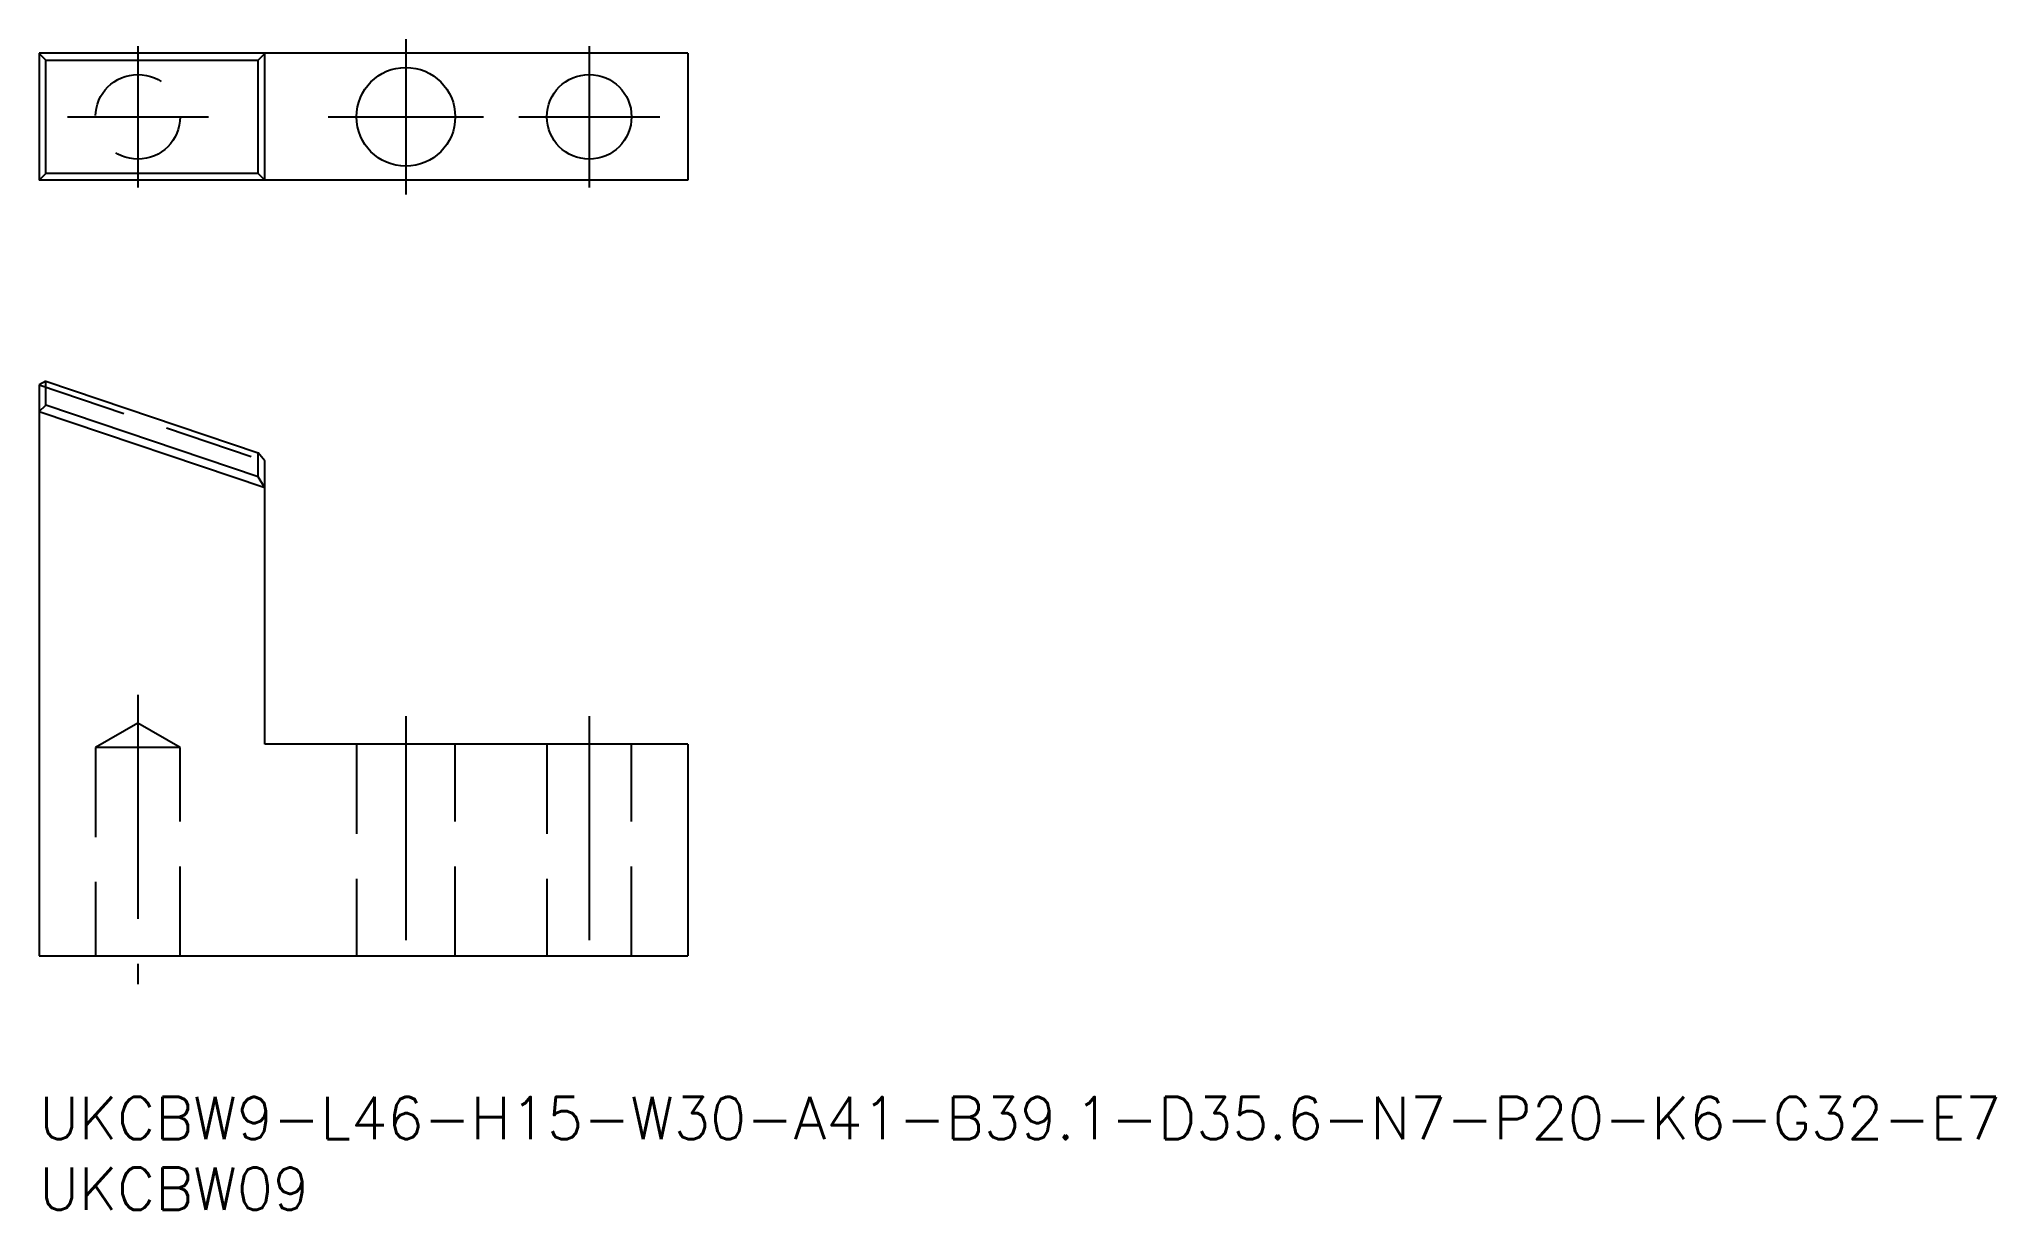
# Model space of a CAD drawing. Extents: x 0 to 139, y -8 to 75.
import ezdxf

# ---------------------------------------------------------------- set-up
doc = ezdxf.new("R2010")
doc.units = 0
doc.header["$LTSCALE"] = 0.5
doc.linetypes.add('CENTER', pattern=[50.8, 31.75, -6.35, 6.35, -6.35])
doc.linetypes.add('DASHED', pattern=[19.05, 12.7, -6.35])
for name, color, linetype in [('MSM_CENTER', 1, 'CENTER'), ('MSM_CONTINUOUS', 7, 'CONTINUOUS'), ('MSM_DASHED', 4, 'DASHED'), ('MSM_PART_NUMBER', 7, 'CONTINUOUS')]:
    doc.layers.add(name, color=color, linetype=linetype)
doc.styles.get("Standard").update_dxf_attribs({"font": 'txt.shx', "height": 1, "bigfont": 'bigfont.shx'})

# ---------------------------------------------------------------- blocks, each defined once
blk = doc.blocks.new('*U23')
at = {"layer": 'MSM_PART_NUMBER'}
blk.add_text('UKCBW9-L46-H15-W30-A41-B39.1-D35.6-N7-P20-K6-G32-E7', height=3, dxfattribs=at).set_placement((0, -3))
blk = doc.blocks.new('*U24')
at = {"layer": 'MSM_PART_NUMBER'}
blk.add_text('UKCBW09', height=3, dxfattribs=at).set_placement((0, -8))

msp = doc.modelspace()

# ---------------------------------------------------------------- linework, layer by layer
at = {"layer": 'MSM_CENTER'}
for p, q in [((26, 74.98), (26, 63.98)), ((7, 74.48), (7, 64.48)), ((39, 74.48), (39, 64.48)), ((2, 69.48), (12, 69.48)), ((20.5, 69.48), (31.5, 69.48)), ((34, 69.48), (44, 69.48)), ((7, 28.5), (7, 8)), ((26, 27), (26, 8)), ((39, 27), (39, 8))]:
    msp.add_line(p, q, dxfattribs=at)
at = {"layer": 'MSM_CONTINUOUS'}
for p, q in [((46, 73.98), (0, 73.98)), ((0, 73.98), (0, 64.98)), ((0.47, 73.49), (0, 73.97)), ((16, 73.97), (15.53, 73.49)), ((16, 64.98), (16, 73.98)), ((46, 73.98), (46, 64.98)), ((0.47, 65.47), (0.47, 73.49)), ((0.47, 73.49), (15.53, 73.49)), ((15.53, 65.47), (15.53, 73.49)), ((0, 65), (0.47, 65.47)), ((15.53, 65.47), (0.47, 65.47)), ((16, 65), (15.53, 65.47)), ((46, 64.98), (0, 64.98)), ((0.47, 50.74), (0, 50.49)), ((0, 50.49), (0, 10)), ((0.47, 50.74), (15.53, 45.66)), ((0.47, 49.04), (0.47, 50.74)), ((0, 48.59), (0.47, 49.04)), ((16, 43.17), (0, 48.57)), ((15.53, 43.96), (0.47, 49.04)), ((16, 45.09), (15.53, 45.66)), ((15.53, 43.96), (15.53, 45.66)), ((16, 25), (16, 45.09)), ((16, 43.19), (15.53, 43.96)), ((46, 25), (16, 25)), ((46, 25), (46, 10)), ((0, 10), (46, 10))]:
    msp.add_line(p, q, dxfattribs=at)
for centre, radius in [((26, 69.48), 3.5), ((39, 69.48), 3)]:
    msp.add_circle(centre, radius, dxfattribs=at)
at = {"layer": 'MSM_DASHED'}
for p, q in [((0, 50.47), (16, 45.07)), ((7, 26.5), (4, 24.77)), ((10, 24.77), (7, 26.5)), ((22.5, 25), (22.5, 10)), ((29.5, 10), (29.5, 25)), ((36, 25), (36, 10)), ((42, 10), (42, 25)), ((4, 24.77), (4, 10)), ((10, 24.77), (4, 24.77)), ((10, 10), (10, 24.77))]:
    msp.add_line(p, q, dxfattribs=at)
msp.add_circle((7, 69.48), 3, dxfattribs=at)

# ---------------------------------------------------------------- block references
at = {"layer": 'MSM_CONTINUOUS'}
for name in ['*U23', '*U24']:
    msp.add_blockref(name, (0, 0), dxfattribs=at)

doc.saveas('drawing.dxf')
